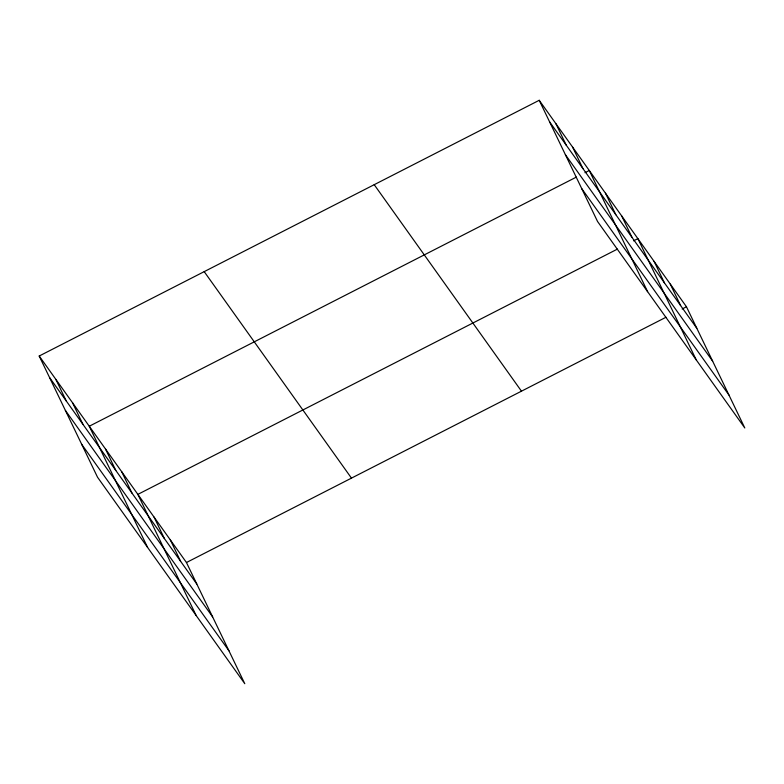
<?xml version="1.0" encoding="UTF-8"?>
<svg xmlns="http://www.w3.org/2000/svg" width="784" height="784" viewBox="0 0 784 784"><rect width="100%" height="100%" fill="white"/><g stroke="black" fill="none" stroke-linecap="round" stroke-linejoin="round"><path stroke-width="1.18" d="M39.2 356.024L186.455 562.52L244.784 683.707L97.53 477.221L39.2 356.024L539.216 100.293L686.47 306.779L744.8 427.976L597.545 221.48L539.216 100.293M576.338 177.115L89.268 426.231L147.598 547.428M584.972 172.705L589.284 170.5L647.613 291.687M617.39 249.116L137.866 494.371L196.186 615.567M633.56 240.845L637.882 238.64L696.202 359.836M186.455 562.52L665.979 317.265M682.158 308.984L686.47 306.779M549.564 121.794L696.819 328.29M565.391 154.693L712.656 361.179M581.708 188.581L728.963 395.077M374.213 184.681L521.468 391.177M204.203 271.636L351.467 478.122M49.549 377.525L196.804 584.021M65.386 410.424L212.64 616.92M81.693 444.322L228.957 650.808M670.271 284.073L680.62 305.574M654.081 261.356L664.43 282.857M621.683 215.923L632.031 237.425M605.483 193.207L615.832 214.718M572.594 147.098L582.943 168.599M555.905 123.696L566.254 145.197M170.265 539.804L180.614 561.305M154.066 517.087L164.415 538.588M121.667 471.664L132.016 493.165M105.468 448.948L115.816 470.449M72.579 402.829L82.928 424.33M55.889 379.427L66.238 400.928"/></g></svg>
